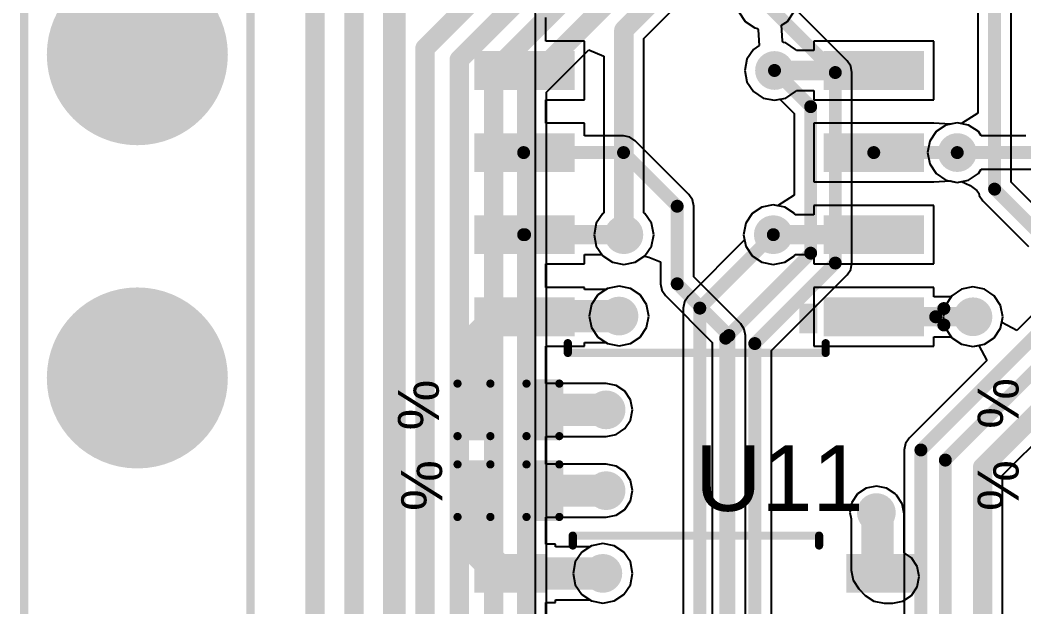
# Model space of a CAD drawing. Header units: millimetres. Extents: x -0.52 to 3.79, y -0.54 to 3.26.
# Drawn here: x 2.441 to 3.052, y 1.18 to 1.537 of the extents above; entities that cross this region are included whole.
import ezdxf

# ---------------------------------------------------------------- set-up
doc = ezdxf.new("R2010")
doc.units = ezdxf.units.MM
doc.header["$MEASUREMENT"] = 0
for name, color, linetype in [('BottomLayer', 5, 'Continuous'), ('BottomSolder', 6, 'Continuous'), ('MultiLayer', 9, 'Continuous'), ('PadHoleLayer', 156, 'Continuous'), ('TopLayer', 1, 'Continuous'), ('TopOverlay', 2, 'Continuous'), ('TopPaste', 8, 'Continuous'), ('TopSolder', 216, 'Continuous'), ('ViaHoleLayer', 16, 'Continuous')]:
    doc.layers.add(name, color=color, linetype=linetype)
doc.styles.add('Arial', font='', dxfattribs={"height": 0.2})
doc.styles.get('Arial').set_extended_font_data('Arial')

# ---------------------------------------------------------------- blocks, each defined once
blk = doc.blocks.new('C_____T________B__1')
at = {"layer": 'BottomLayer'}
h = blk.add_hatch(color=5, dxfattribs=at)
edge = h.paths.add_edge_path()
edge.add_arc((0, 0), 0.05512, 0, 360)
h = blk.add_hatch(color=5, dxfattribs=at)
edge = h.paths.add_edge_path()
edge.add_arc((0.19685, 0), 0.05512, 0, 360)
at = {"layer": 'BottomSolder'}
h = blk.add_hatch(color=6, dxfattribs=at)
edge = h.paths.add_edge_path()
edge.add_arc((0, 0), 0.0315, 0, 360)
h = blk.add_hatch(color=6, dxfattribs=at)
edge = h.paths.add_edge_path()
edge.add_arc((0.19685, 0), 0.0315, 0, 360)
at = {"layer": 'MultiLayer'}
h = blk.add_hatch(color=9, dxfattribs=at)
edge = h.paths.add_edge_path()
edge.add_arc((0, 0), 0.05512, 0, 360)
h = blk.add_hatch(color=9, dxfattribs=at)
edge = h.paths.add_edge_path()
edge.add_arc((0.19685, 0), 0.05512, 0, 360)
at = {"layer": 'PadHoleLayer'}
h = blk.add_hatch(color=156, dxfattribs=at)
edge = h.paths.add_edge_path()
edge.add_arc((0, 0), 0.0315, 0, 360)
h = blk.add_hatch(color=156, dxfattribs=at)
edge = h.paths.add_edge_path()
edge.add_arc((0.19685, 0), 0.0315, 0, 360)
at = {"layer": 'TopLayer'}
h = blk.add_hatch(color=1, dxfattribs=at)
edge = h.paths.add_edge_path()
edge.add_arc((0, 0), 0.05512, 0, 360)
h = blk.add_hatch(color=1, dxfattribs=at)
edge = h.paths.add_edge_path()
edge.add_arc((0.19685, 0), 0.05512, 0, 360)
at = {"layer": 'TopSolder'}
h = blk.add_hatch(color=216, dxfattribs=at)
edge = h.paths.add_edge_path()
edge.add_arc((0, 0), 0.0315, 0, 360)
h = blk.add_hatch(color=216, dxfattribs=at)
edge = h.paths.add_edge_path()
edge.add_arc((0.19685, 0), 0.0315, 0, 360)
at = {"layer": 'TopOverlay', "const_width": 0.005}
for points in [[(-0.50197, 0.0689), (0.50197, 0.0689)], [(-0.50197, -0.0689), (0.50197, -0.0689)]]:
    blk.add_lwpolyline(points, dxfattribs=at)
blk = doc.blocks.new('SOP_16_150____67')
at = {"layer": 'TopLayer'}
for points in [[(-0.13484, -0.16319), (-0.09154, -0.16319), (-0.09154, -0.18681), (-0.13484, -0.18681)], [(0.09154, -0.16319), (0.13484, -0.16319), (0.13484, -0.18681), (0.09154, -0.18681)]]:
    blk.add_hatch(color=1, dxfattribs=at).paths.add_polyline_path(points)
at = {"layer": 'TopPaste'}
for points in [[(-0.13484, -0.16319), (-0.09154, -0.16319), (-0.09154, -0.18681), (-0.13484, -0.18681)], [(0.09154, -0.16319), (0.13484, -0.16319), (0.13484, -0.18681), (0.09154, -0.18681)]]:
    blk.add_hatch(color=8, dxfattribs=at).paths.add_polyline_path(points)
at = {"layer": 'TopSolder'}
for points in [[(-0.13484, -0.16319), (-0.09154, -0.16319), (-0.09154, -0.18681), (-0.13484, -0.18681)], [(0.09154, -0.16319), (0.13484, -0.16319), (0.13484, -0.18681), (0.09154, -0.18681)]]:
    blk.add_hatch(color=216, dxfattribs=at).paths.add_polyline_path(points)
at = {"layer": 'TopOverlay', "const_width": 0.005}
for points in [[(-0.075, -0.192), (-0.075, -0.198)], [(0.075, -0.198), (-0.075, -0.198)], [(0.075, -0.192), (0.075, -0.198)]]:
    blk.add_lwpolyline(points, dxfattribs=at)
at = {"layer": 'TopOverlay', "const_width": 0.0025}
for points in [[(-0.07625, -0.192, 1), (-0.07375, -0.192, 1)], [(-0.07625, -0.198, 1), (-0.07375, -0.198, 1)], [(-0.07625, -0.198, 1), (-0.07375, -0.198, 1)], [(0.07375, -0.192, 1), (0.07625, -0.192, 1)], [(0.07375, -0.198, 1), (0.07625, -0.198, 1)], [(0.07375, -0.198, 1), (0.07625, -0.198, 1)]]:
    blk.add_lwpolyline(points, format="xyb", close=True, dxfattribs=at)
blk = doc.blocks.new('14_SOIC_70')
at = {"layer": 'TopLayer'}
for points in [[(-0.13681, 0.16181), (-0.07579, 0.16181), (-0.07579, 0.13819), (-0.13681, 0.13819)], [(0.07579, 0.16181), (0.13681, 0.16181), (0.13681, 0.13819), (0.07579, 0.13819)], [(-0.13681, 0.11181), (-0.07579, 0.11181), (-0.07579, 0.08819), (-0.13681, 0.08819)], [(0.07579, 0.11181), (0.13681, 0.11181), (0.13681, 0.08819), (0.07579, 0.08819)], [(-0.13681, 0.06181), (-0.07579, 0.06181), (-0.07579, 0.03819), (-0.13681, 0.03819)], [(0.07579, 0.06181), (0.13681, 0.06181), (0.13681, 0.03819), (0.07579, 0.03819)], [(-0.13681, 0.01181), (-0.07579, 0.01181), (-0.07579, -0.01181), (-0.13681, -0.01181)], [(0.07579, 0.01181), (0.13681, 0.01181), (0.13681, -0.01181), (0.07579, -0.01181)], [(-0.13681, -0.03819), (-0.07579, -0.03819), (-0.07579, -0.06181), (-0.13681, -0.06181)], [(0.07579, -0.03819), (0.13681, -0.03819), (0.13681, -0.06181), (0.07579, -0.06181)], [(-0.13681, -0.08819), (-0.07579, -0.08819), (-0.07579, -0.11181), (-0.13681, -0.11181)], [(0.07579, -0.08819), (0.13681, -0.08819), (0.13681, -0.11181), (0.07579, -0.11181)], [(-0.13681, -0.13819), (-0.07579, -0.13819), (-0.07579, -0.16181), (-0.13681, -0.16181)], [(0.07579, -0.13819), (0.13681, -0.13819), (0.13681, -0.16181), (0.07579, -0.16181)]]:
    blk.add_hatch(color=1, dxfattribs=at).paths.add_polyline_path(points)
at = {"layer": 'TopOverlay'}
blk.add_hatch(color=2, dxfattribs=at).paths.add_polyline_path([(-0.072, 0.142), (-0.061, 0.142), (-0.061, 0.16), (-0.072, 0.16)])
at = {"layer": 'TopPaste'}
for points in [[(-0.13681, 0.16181), (-0.07579, 0.16181), (-0.07579, 0.13819), (-0.13681, 0.13819)], [(0.07579, 0.16181), (0.13681, 0.16181), (0.13681, 0.13819), (0.07579, 0.13819)], [(-0.13681, 0.11181), (-0.07579, 0.11181), (-0.07579, 0.08819), (-0.13681, 0.08819)], [(0.07579, 0.11181), (0.13681, 0.11181), (0.13681, 0.08819), (0.07579, 0.08819)], [(-0.13681, 0.06181), (-0.07579, 0.06181), (-0.07579, 0.03819), (-0.13681, 0.03819)], [(0.07579, 0.06181), (0.13681, 0.06181), (0.13681, 0.03819), (0.07579, 0.03819)], [(-0.13681, 0.01181), (-0.07579, 0.01181), (-0.07579, -0.01181), (-0.13681, -0.01181)], [(0.07579, 0.01181), (0.13681, 0.01181), (0.13681, -0.01181), (0.07579, -0.01181)], [(-0.13681, -0.03819), (-0.07579, -0.03819), (-0.07579, -0.06181), (-0.13681, -0.06181)], [(0.07579, -0.03819), (0.13681, -0.03819), (0.13681, -0.06181), (0.07579, -0.06181)], [(-0.13681, -0.08819), (-0.07579, -0.08819), (-0.07579, -0.11181), (-0.13681, -0.11181)], [(0.07579, -0.08819), (0.13681, -0.08819), (0.13681, -0.11181), (0.07579, -0.11181)], [(-0.13681, -0.13819), (-0.07579, -0.13819), (-0.07579, -0.16181), (-0.13681, -0.16181)], [(0.07579, -0.13819), (0.13681, -0.13819), (0.13681, -0.16181), (0.07579, -0.16181)]]:
    blk.add_hatch(color=8, dxfattribs=at).paths.add_polyline_path(points)
at = {"layer": 'TopSolder'}
for points in [[(-0.13681, 0.16181), (-0.07579, 0.16181), (-0.07579, 0.13819), (-0.13681, 0.13819)], [(0.07579, 0.16181), (0.13681, 0.16181), (0.13681, 0.13819), (0.07579, 0.13819)], [(-0.13681, 0.11181), (-0.07579, 0.11181), (-0.07579, 0.08819), (-0.13681, 0.08819)], [(0.07579, 0.11181), (0.13681, 0.11181), (0.13681, 0.08819), (0.07579, 0.08819)], [(-0.13681, 0.06181), (-0.07579, 0.06181), (-0.07579, 0.03819), (-0.13681, 0.03819)], [(0.07579, 0.06181), (0.13681, 0.06181), (0.13681, 0.03819), (0.07579, 0.03819)], [(-0.13681, 0.01181), (-0.07579, 0.01181), (-0.07579, -0.01181), (-0.13681, -0.01181)], [(0.07579, 0.01181), (0.13681, 0.01181), (0.13681, -0.01181), (0.07579, -0.01181)], [(-0.13681, -0.03819), (-0.07579, -0.03819), (-0.07579, -0.06181), (-0.13681, -0.06181)], [(0.07579, -0.03819), (0.13681, -0.03819), (0.13681, -0.06181), (0.07579, -0.06181)], [(-0.13681, -0.08819), (-0.07579, -0.08819), (-0.07579, -0.11181), (-0.13681, -0.11181)], [(0.07579, -0.08819), (0.13681, -0.08819), (0.13681, -0.11181), (0.07579, -0.11181)], [(-0.13681, -0.13819), (-0.07579, -0.13819), (-0.07579, -0.16181), (-0.13681, -0.16181)], [(0.07579, -0.13819), (0.13681, -0.13819), (0.13681, -0.16181), (0.07579, -0.16181)]]:
    blk.add_hatch(color=216, dxfattribs=at).paths.add_polyline_path(points)
at = {"layer": 'TopOverlay'}
for points, const_width in [([(0.08, 0.172), (-0.077, 0.172)], 0.005), ([(-0.077, 0.172), (-0.077, 0.16609)], 0.005), ([(0.08, 0.172), (0.08, 0.16609)], 0.005), ([(-0.144, 0.15), (-0.149, 0.155)], 0.00787), ([(-0.149, 0.155), (-0.149, 0.145)], 0.00787), ([(-0.144, 0.15), (-0.149, 0.145)], 0.00787), ([(-0.077, -0.16609), (-0.077, -0.172)], 0.005), ([(0.08, -0.16609), (0.08, -0.172)], 0.005), ([(0.08, -0.172), (-0.077, -0.172)], 0.005)]:
    blk.add_lwpolyline(points, dxfattribs=dict(at, const_width=const_width))
for points, const_width in [([(-0.07825, 0.172, 1), (-0.07575, 0.172, 1)], 0.0025), ([(-0.07825, 0.172, 1), (-0.07575, 0.172, 1)], 0.0025), ([(0.07875, 0.172, 1), (0.08125, 0.172, 1)], 0.0025), ([(0.07875, 0.172, 1), (0.08125, 0.172, 1)], 0.0025), ([(-0.07825, 0.16609, 1), (-0.07575, 0.16609, 1)], 0.0025), ([(0.07875, 0.16609, 1), (0.08125, 0.16609, 1)], 0.0025), ([(-0.15097, 0.155, 1), (-0.14703, 0.155, 1)], 0.00394), ([(-0.15097, 0.155, 1), (-0.14703, 0.155, 1)], 0.00394), ([(-0.14597, 0.15, 1), (-0.14203, 0.15, 1)], 0.00394), ([(-0.14597, 0.15, 1), (-0.14203, 0.15, 1)], 0.00394), ([(-0.15097, 0.145, 1), (-0.14703, 0.145, 1)], 0.00394), ([(-0.15097, 0.145, 1), (-0.14703, 0.145, 1)], 0.00394), ([(-0.07825, -0.16609, 1), (-0.07575, -0.16609, 1)], 0.0025), ([(0.07875, -0.16609, 1), (0.08125, -0.16609, 1)], 0.0025), ([(-0.07825, -0.172, 1), (-0.07575, -0.172, 1)], 0.0025), ([(-0.07825, -0.172, 1), (-0.07575, -0.172, 1)], 0.0025), ([(0.07875, -0.172, 1), (0.08125, -0.172, 1)], 0.0025), ([(0.07875, -0.172, 1), (0.08125, -0.172, 1)], 0.0025)]:
    blk.add_lwpolyline(points, format="xyb", close=True, dxfattribs=dict(at, const_width=const_width))
blk = doc.blocks.new('C___0402_165')
at = {"layer": 'TopLayer'}
for points in [[(-0.0275, -0.0125), (-0.0275, 0.0125), (-0.0095, 0.0125), (-0.0095, -0.0125)], [(0.0095, -0.0125), (0.0095, 0.0125), (0.0275, 0.0125), (0.0275, -0.0125)]]:
    blk.add_hatch(color=1, dxfattribs=at).paths.add_polyline_path(points)
at = {"layer": 'TopPaste'}
for points in [[(-0.0275, -0.0125), (-0.0275, 0.0125), (-0.0095, 0.0125), (-0.0095, -0.0125)], [(0.0095, -0.0125), (0.0095, 0.0125), (0.0275, 0.0125), (0.0275, -0.0125)]]:
    blk.add_hatch(color=8, dxfattribs=at).paths.add_polyline_path(points)
at = {"layer": 'TopSolder'}
for points in [[(-0.02986, -0.01486), (-0.02986, 0.01486), (-0.00714, 0.01486), (-0.00714, -0.01486)], [(0.00714, -0.01486), (0.00714, 0.01486), (0.02986, 0.01486), (0.02986, -0.01486)]]:
    blk.add_hatch(color=216, dxfattribs=at).paths.add_polyline_path(points)
at = {"layer": 'TopOverlay', "const_width": 0.005}
for points in [[(-0.031, 0.016), (-0.011, 0.016)], [(-0.031, -0.016), (-0.031, 0.016)], [(0.011, 0.016), (0.031, 0.016)], [(0.031, -0.016), (0.031, 0.016)], [(-0.031, -0.016), (-0.011, -0.016)], [(0.011, -0.016), (0.031, -0.016)]]:
    blk.add_lwpolyline(points, dxfattribs=at)
at = {"layer": 'TopOverlay', "const_width": 0.0025}
for points in [[(-0.03225, 0.016, 1), (-0.02975, 0.016, 1)], [(-0.03225, 0.016, 1), (-0.02975, 0.016, 1)], [(-0.01225, 0.016, 1), (-0.00975, 0.016, 1)], [(0.00975, 0.016, 1), (0.01225, 0.016, 1)], [(0.02975, 0.016, 1), (0.03225, 0.016, 1)], [(0.02975, 0.016, 1), (0.03225, 0.016, 1)], [(-0.03225, -0.016, 1), (-0.02975, -0.016, 1)], [(-0.03225, -0.016, 1), (-0.02975, -0.016, 1)], [(-0.01225, -0.016, 1), (-0.00975, -0.016, 1)], [(0.00975, -0.016, 1), (0.01225, -0.016, 1)], [(0.02975, -0.016, 1), (0.03225, -0.016, 1)], [(0.02975, -0.016, 1), (0.03225, -0.016, 1)]]:
    blk.add_lwpolyline(points, format="xyb", close=True, dxfattribs=at)
blk = doc.blocks.new('C___0402_168')
at = {"layer": 'TopLayer'}
for points in [[(-0.0275, -0.0125), (-0.0275, 0.0125), (-0.0095, 0.0125), (-0.0095, -0.0125)], [(0.0095, -0.0125), (0.0095, 0.0125), (0.0275, 0.0125), (0.0275, -0.0125)]]:
    blk.add_hatch(color=1, dxfattribs=at).paths.add_polyline_path(points)
at = {"layer": 'TopPaste'}
for points in [[(-0.0275, -0.0125), (-0.0275, 0.0125), (-0.0095, 0.0125), (-0.0095, -0.0125)], [(0.0095, -0.0125), (0.0095, 0.0125), (0.0275, 0.0125), (0.0275, -0.0125)]]:
    blk.add_hatch(color=8, dxfattribs=at).paths.add_polyline_path(points)
at = {"layer": 'TopSolder'}
for points in [[(-0.02986, -0.01486), (-0.02986, 0.01486), (-0.00714, 0.01486), (-0.00714, -0.01486)], [(0.00714, -0.01486), (0.00714, 0.01486), (0.02986, 0.01486), (0.02986, -0.01486)]]:
    blk.add_hatch(color=216, dxfattribs=at).paths.add_polyline_path(points)
at = {"layer": 'TopOverlay', "const_width": 0.005}
for points in [[(-0.031, 0.016), (-0.011, 0.016)], [(-0.031, -0.016), (-0.031, 0.016)], [(0.011, 0.016), (0.031, 0.016)], [(0.031, -0.016), (0.031, 0.016)], [(-0.031, -0.016), (-0.011, -0.016)], [(0.011, -0.016), (0.031, -0.016)]]:
    blk.add_lwpolyline(points, dxfattribs=at)
at = {"layer": 'TopOverlay', "const_width": 0.0025}
for points in [[(-0.03225, 0.016, 1), (-0.02975, 0.016, 1)], [(-0.03225, 0.016, 1), (-0.02975, 0.016, 1)], [(-0.01225, 0.016, 1), (-0.00975, 0.016, 1)], [(0.00975, 0.016, 1), (0.01225, 0.016, 1)], [(0.02975, 0.016, 1), (0.03225, 0.016, 1)], [(0.02975, 0.016, 1), (0.03225, 0.016, 1)], [(-0.03225, -0.016, 1), (-0.02975, -0.016, 1)], [(-0.03225, -0.016, 1), (-0.02975, -0.016, 1)], [(-0.01225, -0.016, 1), (-0.00975, -0.016, 1)], [(0.00975, -0.016, 1), (0.01225, -0.016, 1)], [(0.02975, -0.016, 1), (0.03225, -0.016, 1)], [(0.02975, -0.016, 1), (0.03225, -0.016, 1)]]:
    blk.add_lwpolyline(points, format="xyb", close=True, dxfattribs=at)

msp = doc.modelspace()

# ---------------------------------------------------------------- hatches: boundary and pattern name
at = {"layer": 'BottomLayer'}
h = msp.add_hatch(color=5, dxfattribs=at)
edge = h.paths.add_edge_path()
edge.add_arc((2.89998, 1.50625), 0.01181, 0, 360)
h = msp.add_hatch(color=5, dxfattribs=at)
edge = h.paths.add_edge_path()
edge.add_arc((3.01125, 1.45625), 0.01181, 0, 360)
h = msp.add_hatch(color=5, dxfattribs=at)
edge = h.paths.add_edge_path()
edge.add_arc((2.80825, 1.40625), 0.01181, 0, 360)
h = msp.add_hatch(color=5, dxfattribs=at)
edge = h.paths.add_edge_path()
edge.add_arc((2.89925, 1.40625), 0.01181, 0, 360)
h = msp.add_hatch(color=5, dxfattribs=at)
edge = h.paths.add_edge_path()
edge.add_arc((2.80529, 1.35668), 0.01181, 0, 360)
h = msp.add_hatch(color=5, dxfattribs=at)
edge = h.paths.add_edge_path()
edge.add_arc((3.02084, 1.35625), 0.01181, 0, 360)
h = msp.add_hatch(color=5, dxfattribs=at)
edge = h.paths.add_edge_path()
edge.add_arc((2.79742, 1.29956), 0.01181, 0, 360)
h = msp.add_hatch(color=5, dxfattribs=at)
edge = h.paths.add_edge_path()
edge.add_arc((2.79742, 1.25035), 0.01181, 0, 360)
h = msp.add_hatch(color=5, dxfattribs=at)
edge = h.paths.add_edge_path()
edge.add_arc((2.962, 1.237), 0.01181, 0, 360)
h = msp.add_hatch(color=5, dxfattribs=at)
edge = h.paths.add_edge_path()
edge.add_arc((2.79545, 1.19997), 0.01181, 0, 360)
at = {"layer": 'BottomSolder'}
h = msp.add_hatch(color=6, dxfattribs=at)
edge = h.paths.add_edge_path()
edge.add_arc((2.89998, 1.50625), 0.00591, 0, 360)
h = msp.add_hatch(color=6, dxfattribs=at)
edge = h.paths.add_edge_path()
edge.add_arc((3.01125, 1.45625), 0.00591, 0, 360)
h = msp.add_hatch(color=6, dxfattribs=at)
edge = h.paths.add_edge_path()
edge.add_arc((2.80825, 1.40625), 0.00591, 0, 360)
h = msp.add_hatch(color=6, dxfattribs=at)
edge = h.paths.add_edge_path()
edge.add_arc((2.89925, 1.40625), 0.00591, 0, 360)
h = msp.add_hatch(color=6, dxfattribs=at)
edge = h.paths.add_edge_path()
edge.add_arc((2.80529, 1.35668), 0.00591, 0, 360)
h = msp.add_hatch(color=6, dxfattribs=at)
edge = h.paths.add_edge_path()
edge.add_arc((3.02084, 1.35625), 0.00591, 0, 360)
h = msp.add_hatch(color=6, dxfattribs=at)
edge = h.paths.add_edge_path()
edge.add_arc((2.79742, 1.29956), 0.00591, 0, 360)
h = msp.add_hatch(color=6, dxfattribs=at)
edge = h.paths.add_edge_path()
edge.add_arc((2.79742, 1.25035), 0.00591, 0, 360)
h = msp.add_hatch(color=6, dxfattribs=at)
edge = h.paths.add_edge_path()
edge.add_arc((2.962, 1.237), 0.00591, 0, 360)
h = msp.add_hatch(color=6, dxfattribs=at)
edge = h.paths.add_edge_path()
edge.add_arc((2.79545, 1.19997), 0.00591, 0, 360)
at = {"layer": 'TopLayer'}
h = msp.add_hatch(color=1, dxfattribs=at)
edge = h.paths.add_edge_path()
edge.add_arc((2.89998, 1.50625), 0.01181, 0, 360)
h = msp.add_hatch(color=1, dxfattribs=at)
edge = h.paths.add_edge_path()
edge.add_arc((3.01125, 1.45625), 0.01181, 0, 360)
h = msp.add_hatch(color=1, dxfattribs=at)
edge = h.paths.add_edge_path()
edge.add_arc((2.80825, 1.40625), 0.01181, 0, 360)
h = msp.add_hatch(color=1, dxfattribs=at)
edge = h.paths.add_edge_path()
edge.add_arc((2.89925, 1.40625), 0.01181, 0, 360)
h = msp.add_hatch(color=1, dxfattribs=at)
edge = h.paths.add_edge_path()
edge.add_arc((2.80529, 1.35668), 0.01181, 0, 360)
h = msp.add_hatch(color=1, dxfattribs=at)
edge = h.paths.add_edge_path()
edge.add_arc((3.02084, 1.35625), 0.01181, 0, 360)
h = msp.add_hatch(color=1, dxfattribs=at)
edge = h.paths.add_edge_path()
edge.add_arc((2.79742, 1.29956), 0.01181, 0, 360)
h = msp.add_hatch(color=1, dxfattribs=at)
edge = h.paths.add_edge_path()
edge.add_arc((2.79742, 1.25035), 0.01181, 0, 360)
h = msp.add_hatch(color=1, dxfattribs=at)
edge = h.paths.add_edge_path()
edge.add_arc((2.962, 1.237), 0.01181, 0, 360)
h = msp.add_hatch(color=1, dxfattribs=at)
edge = h.paths.add_edge_path()
edge.add_arc((2.79545, 1.19997), 0.01181, 0, 360)
at = {"layer": 'TopSolder'}
h = msp.add_hatch(color=216, dxfattribs=at)
edge = h.paths.add_edge_path()
edge.add_arc((2.89998, 1.50625), 0.00591, 0, 360)
h = msp.add_hatch(color=216, dxfattribs=at)
edge = h.paths.add_edge_path()
edge.add_arc((3.01125, 1.45625), 0.00591, 0, 360)
h = msp.add_hatch(color=216, dxfattribs=at)
edge = h.paths.add_edge_path()
edge.add_arc((2.80825, 1.40625), 0.00591, 0, 360)
h = msp.add_hatch(color=216, dxfattribs=at)
edge = h.paths.add_edge_path()
edge.add_arc((2.89925, 1.40625), 0.00591, 0, 360)
h = msp.add_hatch(color=216, dxfattribs=at)
edge = h.paths.add_edge_path()
edge.add_arc((2.80529, 1.35668), 0.00591, 0, 360)
h = msp.add_hatch(color=216, dxfattribs=at)
edge = h.paths.add_edge_path()
edge.add_arc((3.02084, 1.35625), 0.00591, 0, 360)
h = msp.add_hatch(color=216, dxfattribs=at)
edge = h.paths.add_edge_path()
edge.add_arc((2.79742, 1.29956), 0.00591, 0, 360)
h = msp.add_hatch(color=216, dxfattribs=at)
edge = h.paths.add_edge_path()
edge.add_arc((2.79742, 1.25035), 0.00591, 0, 360)
h = msp.add_hatch(color=216, dxfattribs=at)
edge = h.paths.add_edge_path()
edge.add_arc((2.962, 1.237), 0.00591, 0, 360)
h = msp.add_hatch(color=216, dxfattribs=at)
edge = h.paths.add_edge_path()
edge.add_arc((2.79545, 1.19997), 0.00591, 0, 360)
at = {"layer": 'ViaHoleLayer'}
h = msp.add_hatch(color=16, dxfattribs=at)
edge = h.paths.add_edge_path()
edge.add_arc((2.89998, 1.50625), 0.00591, 0, 360)
h = msp.add_hatch(color=16, dxfattribs=at)
edge = h.paths.add_edge_path()
edge.add_arc((3.01125, 1.45625), 0.00591, 0, 360)
h = msp.add_hatch(color=16, dxfattribs=at)
edge = h.paths.add_edge_path()
edge.add_arc((2.80825, 1.40625), 0.00591, 0, 360)
h = msp.add_hatch(color=16, dxfattribs=at)
edge = h.paths.add_edge_path()
edge.add_arc((2.89925, 1.40625), 0.00591, 0, 360)
h = msp.add_hatch(color=16, dxfattribs=at)
edge = h.paths.add_edge_path()
edge.add_arc((2.80529, 1.35668), 0.00591, 0, 360)
h = msp.add_hatch(color=16, dxfattribs=at)
edge = h.paths.add_edge_path()
edge.add_arc((3.02084, 1.35625), 0.00591, 0, 360)
h = msp.add_hatch(color=16, dxfattribs=at)
edge = h.paths.add_edge_path()
edge.add_arc((2.79742, 1.29956), 0.00591, 0, 360)
h = msp.add_hatch(color=16, dxfattribs=at)
edge = h.paths.add_edge_path()
edge.add_arc((2.79742, 1.25035), 0.00591, 0, 360)
h = msp.add_hatch(color=16, dxfattribs=at)
edge = h.paths.add_edge_path()
edge.add_arc((2.962, 1.237), 0.00591, 0, 360)
h = msp.add_hatch(color=16, dxfattribs=at)
edge = h.paths.add_edge_path()
edge.add_arc((2.79545, 1.19997), 0.00591, 0, 360)

# ---------------------------------------------------------------- linework, layer by layer
at = {"layer": 'BottomLayer'}
for p, q in [((2.75415, 1.836), (2.75415, 0.809)), ((2.82038, 1.52577), (2.93158, 1.63697)), ((2.87822, 1.54205), (2.88216, 1.53616)), ((2.94416, 1.51216), (2.91219, 1.54414)), ((2.88216, 1.53616), (2.88805, 1.53222)), ((2.88805, 1.53222), (2.88967, 1.5319)), ((2.88967, 1.5319), (2.89004, 1.53095)), ((2.89004, 1.53095), (2.89073, 1.52149)), ((2.82038, 1.41956), (2.82038, 1.52577)), ((2.76114, 1.49313), (2.78687, 1.51886)), ((2.78687, 1.51886), (2.79611, 1.51503)), ((2.88714, 1.51909), (2.8832, 1.5132)), ((2.89073, 1.52149), (2.88714, 1.51909)), ((2.79611, 1.51503), (2.79611, 1.41956)), ((2.8832, 1.5132), (2.88182, 1.50625)), ((2.94636, 1.50888), (2.94416, 1.51216)), ((2.88182, 1.50625), (2.8832, 1.4993)), ((2.94713, 1.505), (2.94636, 1.50888)), ((2.94713, 1.38897), (2.94713, 1.505)), ((2.8832, 1.4993), (2.88714, 1.49341)), ((2.76114, 0.92318), (2.76114, 1.49313)), ((2.88714, 1.49341), (2.89303, 1.48947)), ((2.89303, 1.48947), (2.89998, 1.48809)), ((2.89998, 1.48809), (2.90318, 1.48873)), ((2.90318, 1.48873), (2.91187, 1.48003)), ((2.91187, 1.48003), (2.91187, 1.43035)), ((3.01125, 1.47441), (3.0043, 1.47303)), ((3.0182, 1.47303), (3.01125, 1.47441)), ((2.99841, 1.46909), (2.99447, 1.4632)), ((3.0043, 1.47303), (2.99841, 1.46909)), ((3.02409, 1.46909), (3.0182, 1.47303)), ((3.0259, 1.46638), (3.02409, 1.46909)), ((2.99447, 1.4632), (2.99309, 1.45625)), ((3.05306, 1.46638), (3.0259, 1.46638)), ((2.99309, 1.45625), (2.99447, 1.4493)), ((3.15547, 1.4558), (3.04753, 1.34786)), ((2.99447, 1.4493), (2.99841, 1.44341)), ((2.99841, 1.44341), (3.0043, 1.43947)), ((3.0182, 1.43947), (3.02409, 1.44341)), ((3.02409, 1.44341), (3.0259, 1.44612)), ((3.0259, 1.44612), (3.05725, 1.44612)), ((3.0043, 1.43947), (3.01125, 1.43809)), ((3.01125, 1.43809), (3.0182, 1.43947)), ((2.91187, 1.43035), (2.90187, 1.42389)), ((2.89925, 1.42441), (2.8923, 1.42303)), ((2.90187, 1.42389), (2.89925, 1.42441)), ((2.7954, 1.41909), (2.79147, 1.4132)), ((2.79611, 1.41956), (2.7954, 1.41909)), ((2.82109, 1.41909), (2.82038, 1.41956)), ((2.82502, 1.4132), (2.82109, 1.41909)), ((2.88641, 1.41909), (2.88247, 1.4132)), ((2.8923, 1.42303), (2.88641, 1.41909)), ((2.79147, 1.4132), (2.79009, 1.40625)), ((2.82641, 1.40625), (2.82502, 1.4132)), ((2.88247, 1.4132), (2.88109, 1.40625)), ((2.79009, 1.40625), (2.79147, 1.3993)), ((2.82502, 1.3993), (2.82641, 1.40625)), ((2.88109, 1.40625), (2.88173, 1.40306)), ((2.88173, 1.40306), (2.84734, 1.36867)), ((2.79147, 1.3993), (2.7954, 1.39341)), ((2.82109, 1.39341), (2.82502, 1.3993)), ((2.7954, 1.39341), (2.8013, 1.38947)), ((2.8013, 1.38947), (2.80825, 1.38809)), ((2.80825, 1.38809), (2.81519, 1.38947)), ((2.81519, 1.38947), (2.82109, 1.39341)), ((2.94636, 1.38509), (2.94713, 1.38897)), ((2.8981, 1.33574), (2.94416, 1.3818)), ((2.94416, 1.3818), (2.94636, 1.38509)), ((2.79245, 1.36952), (2.78852, 1.36363)), ((2.79834, 1.37345), (2.79245, 1.36952)), ((2.80529, 1.37484), (2.79834, 1.37345)), ((2.81224, 1.37345), (2.80529, 1.37484)), ((2.81813, 1.36952), (2.81224, 1.37345)), ((2.82207, 1.36363), (2.81813, 1.36952)), ((3.01389, 1.37303), (3.008, 1.36909)), ((3.02084, 1.37441), (3.01389, 1.37303)), ((3.02779, 1.37303), (3.02084, 1.37441)), ((3.03368, 1.36909), (3.02779, 1.37303)), ((2.78852, 1.36363), (2.78713, 1.35668)), ((2.82345, 1.35668), (2.82207, 1.36363)), ((2.84515, 1.36538), (2.84437, 1.36151)), ((2.84734, 1.36867), (2.84515, 1.36538)), ((3.00407, 1.3632), (3.00268, 1.35625)), ((3.008, 1.36909), (3.00407, 1.3632)), ((3.03762, 1.3632), (3.03368, 1.36909)), ((3.039, 1.35625), (3.03762, 1.3632)), ((2.84437, 1.36151), (2.84437, 1.13629)), ((3.03889, 1.25972), (3.1381, 1.35893)), ((2.78713, 1.35668), (2.78852, 1.34973)), ((2.82207, 1.34973), (2.82345, 1.35668)), ((3.00268, 1.35625), (3.00407, 1.3493)), ((3.03831, 1.35278), (3.039, 1.35625)), ((3.04753, 1.34786), (3.03831, 1.35278)), ((2.78852, 1.34973), (2.79245, 1.34384)), ((2.81813, 1.34384), (2.82207, 1.34973)), ((3.00407, 1.3493), (3.008, 1.34341)), ((2.79245, 1.34384), (2.79834, 1.3399)), ((2.79834, 1.3399), (2.80529, 1.33852)), ((2.80529, 1.33852), (2.81224, 1.3399)), ((2.81224, 1.3399), (2.81813, 1.34384)), ((3.008, 1.34341), (3.01389, 1.33947)), ((3.01389, 1.33947), (3.02084, 1.33809)), ((3.02084, 1.33809), (3.02431, 1.33878)), ((3.02431, 1.33878), (3.02924, 1.32957)), ((2.8981, 1.14423), (2.8981, 1.33574)), ((3.02924, 1.32957), (2.98196, 1.28229)), ((2.97977, 1.279), (2.97899, 1.27513)), ((2.98196, 1.28229), (2.97977, 1.279)), ((2.97899, 1.27513), (2.97899, 1.07748)), ((3.03889, 1.16228), (3.03889, 1.25972)), ((2.7885, 1.21675), (2.78261, 1.21281)), ((2.79545, 1.21813), (2.7885, 1.21675)), ((2.8024, 1.21675), (2.79545, 1.21813)), ((2.80829, 1.21281), (2.8024, 1.21675)), ((2.78261, 1.21281), (2.77867, 1.20692)), ((2.81223, 1.20692), (2.80829, 1.21281)), ((2.77867, 1.20692), (2.77729, 1.19997)), ((2.81361, 1.19997), (2.81223, 1.20692)), ((2.77729, 1.19997), (2.77867, 1.19302)), ((2.81223, 1.19302), (2.81361, 1.19997)), ((2.77867, 1.19302), (2.78261, 1.18713)), ((2.80829, 1.18713), (2.81223, 1.19302)), ((2.78261, 1.18713), (2.7885, 1.18319)), ((2.8024, 1.18319), (2.80829, 1.18713)), ((2.7885, 1.18319), (2.79545, 1.18181)), ((2.79545, 1.18181), (2.8024, 1.18319))]:
    msp.add_line(p, q, dxfattribs=at)
for points, const_width in [([(2.66752, 0.91652), (2.66752, 1.73462)], 0.01181), ([(2.68718, 1.51978), (2.84466, 1.67726)], 0.01181), ([(2.708, 1.51278), (2.86433, 1.66911)], 0.01181), ([(2.729, 1.50597), (2.884, 1.66097)], 0.01181), ([(2.749, 1.49816), (2.90419, 1.65335)], 0.01181), ([(2.80825, 1.5308), (2.923, 1.64556)], 0.01181), ([(2.895, 1.547), (2.937, 1.505)], 0.00787), ([(2.80825, 1.40625), (2.80825, 1.5308)], 0.01181), ([(2.68718, 0.91099), (2.68718, 1.51978)], 0.01181), ([(2.708, 0.90662), (2.708, 1.51278)], 0.01181), ([(2.729, 0.90243), (2.729, 1.50597)], 0.01181), ([(2.89998, 1.50625), (2.922, 1.48423)], 0.00787), ([(2.749, 0.896), (2.749, 1.49816)], 0.01181), ([(2.937, 1.38897), (2.937, 1.505)], 0.00787), ([(2.922, 1.395), (2.922, 1.48423)], 0.00787), ([(3.004, 1.26896), (3.19508, 1.46004)], 0.00787), ([(2.98913, 1.27513), (3.1656, 1.4516)], 0.00787), ([(3.01125, 1.45625), (3.05725, 1.45625)], 0.00787), ([(3.02675, 1.26475), (3.16825, 1.40625)], 0.01181), ([(2.85451, 1.36151), (2.89925, 1.40625)], 0.00787), ([(2.87024, 1.34323), (2.922, 1.395)], 0.00787), ([(2.88797, 1.33994), (2.937, 1.38897)], 0.00787), ([(2.85451, 1.12249), (2.85451, 1.36151)], 0.00787), ([(2.87024, 1.13177), (2.87024, 1.34323)], 0.00787), ([(2.88797, 1.14003), (2.88797, 1.33994)], 0.00787), ([(2.98913, 1.06987), (2.98913, 1.27513)], 0.00787), ([(3.004, 1.117), (3.004, 1.26896)], 0.00787), ([(3.02675, 1.14897), (3.02675, 1.26475)], 0.01181)]:
    msp.add_lwpolyline(points, dxfattribs=dict(at, const_width=const_width))
for points, const_width in [([(2.80529, 1.5308, 1), (2.8112, 1.5308, 1)], 0.00591), ([(2.80529, 1.5308, 1), (2.8112, 1.5308, 1)], 0.00591), ([(2.68423, 1.51978, 1), (2.69014, 1.51978, 1)], 0.00591), ([(2.68423, 1.51978, 1), (2.69014, 1.51978, 1)], 0.00591), ([(2.70505, 1.51278, 1), (2.71095, 1.51278, 1)], 0.00591), ([(2.70505, 1.51278, 1), (2.71095, 1.51278, 1)], 0.00591), ([(2.72605, 1.50597, 1), (2.73195, 1.50597, 1)], 0.00591), ([(2.72605, 1.50597, 1), (2.73195, 1.50597, 1)], 0.00591), ([(2.89801, 1.50625, 1), (2.90195, 1.50625, 1)], 0.00394), ([(2.74605, 1.49816, 1), (2.75195, 1.49816, 1)], 0.00591), ([(2.74605, 1.49816, 1), (2.75195, 1.49816, 1)], 0.00591), ([(2.93503, 1.505, 1), (2.93897, 1.505, 1)], 0.00394), ([(2.93503, 1.505, 1), (2.93897, 1.505, 1)], 0.00394), ([(2.92003, 1.48423, 1), (2.92397, 1.48423, 1)], 0.00394), ([(2.92003, 1.48423, 1), (2.92397, 1.48423, 1)], 0.00394), ([(3.00928, 1.45625, 1), (3.01322, 1.45625, 1)], 0.00394), ([(2.80529, 1.40625, 1), (2.8112, 1.40625, 1)], 0.00591), ([(2.89728, 1.40625, 1), (2.90122, 1.40625, 1)], 0.00394), ([(2.92003, 1.395, 1), (2.92397, 1.395, 1)], 0.00394), ([(2.92003, 1.395, 1), (2.92397, 1.395, 1)], 0.00394), ([(2.93503, 1.38897, 1), (2.93897, 1.38897, 1)], 0.00394), ([(2.93503, 1.38897, 1), (2.93897, 1.38897, 1)], 0.00394), ([(2.85254, 1.36151, 1), (2.85647, 1.36151, 1)], 0.00394), ([(2.85254, 1.36151, 1), (2.85647, 1.36151, 1)], 0.00394), ([(2.86827, 1.34323, 1), (2.8722, 1.34323, 1)], 0.00394), ([(2.86827, 1.34323, 1), (2.8722, 1.34323, 1)], 0.00394), ([(2.886, 1.33994, 1), (2.88994, 1.33994, 1)], 0.00394), ([(2.886, 1.33994, 1), (2.88994, 1.33994, 1)], 0.00394), ([(2.98716, 1.27513, 1), (2.99109, 1.27513, 1)], 0.00394), ([(2.98716, 1.27513, 1), (2.99109, 1.27513, 1)], 0.00394), ([(3.00203, 1.26896, 1), (3.00597, 1.26896, 1)], 0.00394), ([(3.00203, 1.26896, 1), (3.00597, 1.26896, 1)], 0.00394), ([(3.0238, 1.26475, 1), (3.0297, 1.26475, 1)], 0.00591), ([(3.0238, 1.26475, 1), (3.0297, 1.26475, 1)], 0.00591)]:
    msp.add_lwpolyline(points, format="xyb", close=True, dxfattribs=dict(at, const_width=const_width))
at = {"layer": 'TopLayer'}
for p, q in [((2.75415, 1.836), (2.75415, 0.809)), ((3.02387, 1.63803), (3.02387, 1.48035)), ((3.04413, 1.4382), (3.04413, 1.59847)), ((2.87822, 1.54205), (2.88216, 1.53616)), ((2.90784, 1.53616), (2.91178, 1.54205)), ((2.76065, 1.52406), (2.76065, 1.53844)), ((2.88216, 1.53616), (2.88805, 1.53222)), ((2.90425, 1.53376), (2.90784, 1.53616)), ((2.88805, 1.53222), (2.88967, 1.5319)), ((2.88967, 1.5319), (2.89004, 1.53095)), ((2.89004, 1.53095), (2.89073, 1.52149)), ((2.90494, 1.52431), (2.90425, 1.53376)), ((2.78432, 1.52406), (2.76065, 1.52406)), ((2.78432, 1.48844), (2.78432, 1.52406)), ((2.9053, 1.52335), (2.90494, 1.52431)), ((2.90693, 1.52303), (2.9053, 1.52335)), ((2.91282, 1.51909), (2.90693, 1.52303)), ((2.99692, 1.52406), (2.9239, 1.52406)), ((2.9239, 1.52406), (2.9239, 1.51839)), ((2.99692, 1.48844), (2.99692, 1.52406)), ((2.88714, 1.51909), (2.8832, 1.5132)), ((2.89073, 1.52149), (2.88714, 1.51909)), ((2.91329, 1.51839), (2.91282, 1.51909)), ((2.9239, 1.51839), (2.91329, 1.51839)), ((2.8832, 1.5132), (2.88182, 1.50625)), ((2.88182, 1.50625), (2.8832, 1.4993)), ((2.8832, 1.4993), (2.88714, 1.49341)), ((2.88714, 1.49341), (2.89303, 1.48947)), ((2.90693, 1.48947), (2.91282, 1.49341)), ((2.91282, 1.49341), (2.91329, 1.49411)), ((2.91329, 1.49411), (2.9239, 1.49411)), ((2.9239, 1.49411), (2.9239, 1.48844)), ((2.76065, 1.47406), (2.76065, 1.48844)), ((2.76065, 1.48844), (2.78432, 1.48844)), ((2.89303, 1.48947), (2.89998, 1.48809)), ((2.89998, 1.48809), (2.90693, 1.48947)), ((2.9239, 1.48844), (2.99692, 1.48844)), ((3.02387, 1.48035), (3.01387, 1.47389)), ((2.78432, 1.47406), (2.76065, 1.47406)), ((2.78432, 1.46638), (2.78432, 1.47406)), ((2.99692, 1.47406), (2.9239, 1.47406)), ((2.9239, 1.47406), (2.9239, 1.43844)), ((3.00692, 1.47355), (2.99692, 1.47406)), ((2.99692, 1.47406), (2.99692, 1.47406)), ((3.01125, 1.47441), (3.00692, 1.47355)), ((3.01387, 1.47389), (3.01125, 1.47441)), ((2.80805, 1.46638), (2.78432, 1.46638)), ((2.81193, 1.46561), (2.80805, 1.46638)), ((2.81521, 1.46342), (2.81193, 1.46561)), ((2.84789, 1.43074), (2.81521, 1.46342)), ((2.9239, 1.43844), (2.99692, 1.43844)), ((2.99692, 1.43844), (3.00692, 1.43895)), ((2.99692, 1.43844), (2.99692, 1.43844)), ((3.00692, 1.43895), (3.01125, 1.43809)), ((3.01125, 1.43809), (3.01387, 1.43861)), ((3.01387, 1.43861), (3.01902, 1.43624)), ((3.05866, 1.42367), (3.04413, 1.4382)), ((2.85009, 1.42745), (2.84789, 1.43074)), ((3.01902, 1.43624), (3.02308, 1.4332)), ((3.02308, 1.4332), (3.02435, 1.43156)), ((3.02435, 1.43156), (3.02464, 1.43012)), ((2.85086, 1.42357), (2.85009, 1.42745)), ((2.89925, 1.42441), (2.8923, 1.42303)), ((2.9062, 1.42303), (2.89925, 1.42441)), ((3.02464, 1.43012), (3.02684, 1.42684)), ((3.02684, 1.42684), (3.05458, 1.39909)), ((2.85086, 1.38053), (2.85086, 1.42357)), ((2.88641, 1.41909), (2.88247, 1.4132)), ((2.8923, 1.42303), (2.88641, 1.41909)), ((2.91209, 1.41909), (2.9062, 1.42303)), ((2.91256, 1.41839), (2.91209, 1.41909)), ((2.9239, 1.41839), (2.91256, 1.41839)), ((2.99692, 1.42406), (2.9239, 1.42406)), ((2.9239, 1.42406), (2.9239, 1.41839)), ((2.99692, 1.38844), (2.99692, 1.42406)), ((2.88247, 1.4132), (2.88109, 1.40625)), ((2.88109, 1.40625), (2.88247, 1.3993)), ((2.78432, 1.38844), (2.78432, 1.39411)), ((2.78432, 1.39411), (2.79493, 1.39411)), ((2.79493, 1.39411), (2.7954, 1.39341)), ((2.88247, 1.3993), (2.88641, 1.39341)), ((2.91209, 1.39341), (2.91256, 1.39411)), ((2.91256, 1.39411), (2.9239, 1.39411)), ((2.9239, 1.39411), (2.9239, 1.38844)), ((2.76065, 1.37406), (2.76065, 1.38844)), ((2.76065, 1.38844), (2.78432, 1.38844)), ((2.7954, 1.39341), (2.8013, 1.38947)), ((2.8013, 1.38947), (2.80825, 1.38809)), ((2.80825, 1.38809), (2.81519, 1.38947)), ((2.81519, 1.38947), (2.82059, 1.39308)), ((2.82059, 1.39308), (2.82336, 1.39251)), ((2.82336, 1.39251), (2.83059, 1.38964)), ((2.83059, 1.38964), (2.83059, 1.37633)), ((2.88641, 1.39341), (2.8923, 1.38947)), ((2.8923, 1.38947), (2.89925, 1.38809)), ((2.89925, 1.38809), (2.9062, 1.38947)), ((2.9062, 1.38947), (2.91209, 1.39341)), ((2.9239, 1.38844), (2.99692, 1.38844)), ((2.83059, 1.37633), (2.83137, 1.37245)), ((2.87939, 1.352), (2.85086, 1.38053)), ((2.78432, 1.37406), (2.76065, 1.37406)), ((2.78432, 1.37283), (2.78432, 1.37406)), ((2.79741, 1.37283), (2.78432, 1.37283)), ((2.79834, 1.37345), (2.79741, 1.37283)), ((2.80529, 1.37484), (2.79834, 1.37345)), ((2.81224, 1.37345), (2.80529, 1.37484)), ((2.81813, 1.36952), (2.81224, 1.37345)), ((2.82207, 1.36363), (2.81813, 1.36952)), ((2.83137, 1.37245), (2.83356, 1.36917)), ((2.99692, 1.37406), (2.9239, 1.37406)), ((2.9239, 1.37406), (2.9239, 1.33844)), ((2.99692, 1.36839), (2.99692, 1.37406)), ((3.01389, 1.37303), (3.008, 1.36909)), ((3.02084, 1.37441), (3.01389, 1.37303)), ((3.02779, 1.37303), (3.02084, 1.37441)), ((3.03368, 1.36909), (3.02779, 1.37303)), ((2.82345, 1.35668), (2.82207, 1.36363)), ((2.83356, 1.36917), (2.86209, 1.34064)), ((3.00753, 1.36839), (2.99692, 1.36839)), ((3.008, 1.36909), (3.00753, 1.36839)), ((3.03762, 1.3632), (3.03368, 1.36909)), ((3.039, 1.35625), (3.03762, 1.3632)), ((2.82207, 1.34973), (2.82345, 1.35668)), ((2.88158, 1.34871), (2.87939, 1.352)), ((3.03762, 1.3493), (3.039, 1.35625)), ((2.81813, 1.34384), (2.82207, 1.34973)), ((2.88235, 1.34483), (2.88158, 1.34871)), ((2.88235, 1.12856), (2.88235, 1.34483)), ((3.03368, 1.34341), (3.03762, 1.3493)), ((2.78432, 1.33844), (2.78432, 1.34052)), ((2.78432, 1.34052), (2.79741, 1.34052)), ((2.79741, 1.34052), (2.79834, 1.3399)), ((2.79834, 1.3399), (2.80529, 1.33852)), ((2.80529, 1.33852), (2.81224, 1.3399)), ((2.81224, 1.3399), (2.81813, 1.34384)), ((2.86209, 1.34064), (2.86209, 1.12436)), ((2.99692, 1.33844), (2.99692, 1.34411)), ((2.99692, 1.34411), (3.00753, 1.34411)), ((3.00753, 1.34411), (3.008, 1.34341)), ((3.008, 1.34341), (3.01389, 1.33947)), ((3.01389, 1.33947), (3.02084, 1.33809)), ((3.02084, 1.33809), (3.02779, 1.33947)), ((3.02779, 1.33947), (3.03368, 1.34341)), ((2.76065, 1.31571), (2.76065, 1.33844)), ((2.76065, 1.33844), (2.78432, 1.33844)), ((2.9239, 1.33844), (2.99692, 1.33844)), ((2.79742, 1.31571), (2.76065, 1.31571)), ((2.8036, 1.31448), (2.79742, 1.31571)), ((2.80884, 1.31098), (2.8036, 1.31448)), ((2.81234, 1.30574), (2.80884, 1.31098)), ((2.81357, 1.29956), (2.81234, 1.30574)), ((2.81234, 1.29338), (2.81357, 1.29956)), ((2.80884, 1.28814), (2.81234, 1.29338)), ((2.79742, 1.28341), (2.8036, 1.28464)), ((2.8036, 1.28464), (2.80884, 1.28814)), ((2.76065, 1.2665), (2.76065, 1.28341)), ((2.76065, 1.28341), (2.79742, 1.28341)), ((2.79742, 1.2665), (2.76065, 1.2665)), ((2.8036, 1.26527), (2.79742, 1.2665)), ((2.80884, 1.26177), (2.8036, 1.26527)), ((2.81234, 1.25653), (2.80884, 1.26177)), ((2.81357, 1.25035), (2.81234, 1.25653)), ((2.962, 1.25315), (2.95582, 1.25192)), ((2.96818, 1.25192), (2.962, 1.25315)), ((2.81234, 1.24417), (2.81357, 1.25035)), ((2.95058, 1.24842), (2.94708, 1.24318)), ((2.95582, 1.25192), (2.95058, 1.24842)), ((2.97342, 1.24842), (2.96818, 1.25192)), ((2.97417, 1.24767), (2.97342, 1.24842)), ((2.97768, 1.24243), (2.97417, 1.24767)), ((2.80884, 1.23892), (2.81234, 1.24417)), ((2.94708, 1.24318), (2.94585, 1.237)), ((2.97891, 1.23625), (2.97768, 1.24243)), ((2.79742, 1.23419), (2.8036, 1.23542)), ((2.8036, 1.23542), (2.80884, 1.23892)), ((2.94585, 1.237), (2.9466, 1.23321)), ((2.97891, 1.21244), (2.97891, 1.23625)), ((2.76065, 1.21778), (2.76065, 1.23419)), ((2.76065, 1.23419), (2.79742, 1.23419)), ((2.9466, 1.23321), (2.9466, 1.20194)), ((2.76661, 1.21778), (2.76065, 1.21778)), ((2.76661, 1.21612), (2.76661, 1.21778)), ((2.7885, 1.21675), (2.78757, 1.21612)), ((2.79545, 1.21813), (2.7885, 1.21675)), ((2.8024, 1.21675), (2.79545, 1.21813)), ((2.80829, 1.21281), (2.8024, 1.21675)), ((2.78757, 1.21612), (2.76661, 1.21612)), ((2.81223, 1.20692), (2.80829, 1.21281)), ((2.98342, 1.20942), (2.97891, 1.21244)), ((2.81361, 1.19997), (2.81223, 1.20692)), ((2.98692, 1.20418), (2.98342, 1.20942)), ((2.98815, 1.198), (2.98692, 1.20418)), ((2.81223, 1.19302), (2.81361, 1.19997)), ((2.9466, 1.20194), (2.94783, 1.19576)), ((2.80829, 1.18713), (2.81223, 1.19302)), ((2.94783, 1.19576), (2.95133, 1.19052)), ((2.98692, 1.19182), (2.98815, 1.198)), ((2.8024, 1.18319), (2.80829, 1.18713)), ((2.95133, 1.19052), (2.95527, 1.18658)), ((2.95527, 1.18658), (2.96051, 1.18308)), ((2.97818, 1.18308), (2.98342, 1.18658)), ((2.98342, 1.18658), (2.98692, 1.19182)), ((2.76065, 1.16778), (2.76065, 1.18216)), ((2.76065, 1.18216), (2.76661, 1.18216)), ((2.76661, 1.18216), (2.76661, 1.18382)), ((2.76661, 1.18382), (2.78757, 1.18382)), ((2.78757, 1.18382), (2.7885, 1.18319)), ((2.7885, 1.18319), (2.79545, 1.18181)), ((2.79545, 1.18181), (2.8024, 1.18319)), ((2.96051, 1.18308), (2.96669, 1.18185)), ((2.96669, 1.18185), (2.972, 1.18185)), ((2.972, 1.18185), (2.97818, 1.18308))]:
    msp.add_line(p, q, dxfattribs=at)
for points, const_width in [([(2.62025, 0.82712), (2.62025, 2.06728)], 0.01181), ([(3.034, 1.434), (3.034, 2.05779)], 0.00787), ([(2.644, 0.84077), (2.644, 2.04378)], 0.01181), ([(2.66945, 0.84682), (2.66945, 2.008)], 0.01181), ([(2.89998, 1.50625), (2.96041, 1.50625)], 0.01181), ([(2.74722, 1.45625), (2.80805, 1.45625)], 0.00787), ([(2.80805, 1.45625), (2.84073, 1.42357)], 0.00787), ([(2.96041, 1.45625), (3.01125, 1.45625)], 0.00787), ([(3.034, 1.434), (3.06175, 1.40625)], 0.00787), ([(2.84073, 1.37633), (2.84073, 1.42357)], 0.00787), ([(2.74781, 1.40625), (2.80825, 1.40625)], 0.01181), ([(2.89925, 1.40625), (2.96041, 1.40625)], 0.01181), ([(2.74722, 1.40625), (2.74781, 1.40625)], 0.00787), ([(2.84073, 1.37633), (2.87222, 1.34483)], 0.00787), ([(2.72714, 1.35428), (2.72911, 1.35625)], 0.01969), ([(2.72714, 1.35043), (2.72714, 1.35428)], 0.01969), ([(2.72911, 1.35625), (2.74722, 1.35625)], 0.01969), ([(2.74722, 1.35625), (2.7488, 1.35468)], 0.01969), ([(2.7488, 1.35668), (2.80529, 1.35668)], 0.01969), ([(2.71947, 1.34275), (2.72714, 1.35043)], 0.01969), ([(2.96041, 1.35625), (3.02084, 1.35625)], 0.01181), ([(2.71947, 1.29956), (2.71947, 1.34275)], 0.01969), ([(2.87222, 1.12436), (2.87222, 1.34483)], 0.00787), ([(2.75726, 1.29956), (2.79742, 1.29956)], 0.01969), ([(2.71947, 1.21413), (2.71947, 1.25035)], 0.01969), ([(2.75726, 1.25035), (2.79742, 1.25035)], 0.01969), ([(2.962, 1.237), (2.96275, 1.23625)], 0.01969), ([(2.96275, 1.20194), (2.96275, 1.23625)], 0.01969), ([(2.71947, 1.21413), (2.73462, 1.19897)], 0.01969), ([(2.96275, 1.20194), (2.96669, 1.198)], 0.01969), ([(2.73895, 1.19997), (2.79545, 1.19997)], 0.01969), ([(2.96669, 1.198), (2.972, 1.198)], 0.01969)]:
    msp.add_lwpolyline(points, dxfattribs=dict(at, const_width=const_width))
for points, const_width in [([(2.89703, 1.50625, 1), (2.90293, 1.50625, 1)], 0.00591), ([(2.95746, 1.50625, 1), (2.96336, 1.50625, 1)], 0.00591), ([(2.74525, 1.45625, 1), (2.74919, 1.45625, 1)], 0.00394), ([(2.80608, 1.45625, 1), (2.81002, 1.45625, 1)], 0.00394), ([(2.80608, 1.45625, 1), (2.81002, 1.45625, 1)], 0.00394), ([(2.95844, 1.45625, 1), (2.96238, 1.45625, 1)], 0.00394), ([(3.00928, 1.45625, 1), (3.01322, 1.45625, 1)], 0.00394), ([(3.03203, 1.434, 1), (3.03597, 1.434, 1)], 0.00394), ([(3.03203, 1.434, 1), (3.03597, 1.434, 1)], 0.00394), ([(2.83876, 1.42357, 1), (2.84269, 1.42357, 1)], 0.00394), ([(2.83876, 1.42357, 1), (2.84269, 1.42357, 1)], 0.00394), ([(2.74486, 1.40625, 1), (2.75077, 1.40625, 1)], 0.00591), ([(2.80529, 1.40625, 1), (2.8112, 1.40625, 1)], 0.00591), ([(2.8963, 1.40625, 1), (2.9022, 1.40625, 1)], 0.00591), ([(2.95746, 1.40625, 1), (2.96336, 1.40625, 1)], 0.00591), ([(2.74525, 1.40625, 1), (2.74919, 1.40625, 1)], 0.00394), ([(2.74584, 1.40625, 1), (2.74978, 1.40625, 1)], 0.00394), ([(2.83876, 1.37633, 1), (2.84269, 1.37633, 1)], 0.00394), ([(2.83876, 1.37633, 1), (2.84269, 1.37633, 1)], 0.00394), ([(2.72222, 1.35428, 1), (2.73206, 1.35428, 1)], 0.00984), ([(2.72222, 1.35428, 1), (2.73206, 1.35428, 1)], 0.00984), ([(2.72419, 1.35625, 1), (2.73403, 1.35625, 1)], 0.00984), ([(2.72419, 1.35625, 1), (2.73403, 1.35625, 1)], 0.00984), ([(2.7423, 1.35625, 1), (2.75214, 1.35625, 1)], 0.00984), ([(2.7423, 1.35625, 1), (2.75214, 1.35625, 1)], 0.00984), ([(2.74388, 1.35668, 1), (2.75372, 1.35668, 1)], 0.00984), ([(2.74388, 1.35468, 1), (2.75372, 1.35468, 1)], 0.00984), ([(2.80037, 1.35668, 1), (2.81021, 1.35668, 1)], 0.00984), ([(2.72222, 1.35043, 1), (2.73206, 1.35043, 1)], 0.00984), ([(2.72222, 1.35043, 1), (2.73206, 1.35043, 1)], 0.00984), ([(2.95746, 1.35625, 1), (2.96336, 1.35625, 1)], 0.00591), ([(3.01789, 1.35625, 1), (3.0238, 1.35625, 1)], 0.00591), ([(2.71455, 1.34275, 1), (2.72439, 1.34275, 1)], 0.00984), ([(2.71455, 1.34275, 1), (2.72439, 1.34275, 1)], 0.00984), ([(2.87025, 1.34483, 1), (2.87419, 1.34483, 1)], 0.00394), ([(2.87025, 1.34483, 1), (2.87419, 1.34483, 1)], 0.00394), ([(2.71455, 1.29956, 1), (2.72439, 1.29956, 1)], 0.00984), ([(2.75234, 1.29956, 1), (2.76218, 1.29956, 1)], 0.00984), ([(2.7925, 1.29956, 1), (2.80234, 1.29956, 1)], 0.00984), ([(2.71455, 1.25035, 1), (2.72439, 1.25035, 1)], 0.00984), ([(2.75234, 1.25035, 1), (2.76218, 1.25035, 1)], 0.00984), ([(2.7925, 1.25035, 1), (2.80234, 1.25035, 1)], 0.00984), ([(2.95708, 1.237, 1), (2.96692, 1.237, 1)], 0.00984), ([(2.95783, 1.23625, 1), (2.96767, 1.23625, 1)], 0.00984), ([(2.95783, 1.23625, 1), (2.96767, 1.23625, 1)], 0.00984), ([(2.71455, 1.21413, 1), (2.72439, 1.21413, 1)], 0.00984), ([(2.71455, 1.21413, 1), (2.72439, 1.21413, 1)], 0.00984), ([(2.95783, 1.20194, 1), (2.96767, 1.20194, 1)], 0.00984), ([(2.95783, 1.20194, 1), (2.96767, 1.20194, 1)], 0.00984), ([(2.7297, 1.19897, 1), (2.73955, 1.19897, 1)], 0.00984), ([(2.73403, 1.19997, 1), (2.74388, 1.19997, 1)], 0.00984), ([(2.79053, 1.19997, 1), (2.80037, 1.19997, 1)], 0.00984), ([(2.96177, 1.198, 1), (2.97161, 1.198, 1)], 0.00984), ([(2.96177, 1.198, 1), (2.97161, 1.198, 1)], 0.00984), ([(2.96708, 1.198, 1), (2.97692, 1.198, 1)], 0.00984)]:
    msp.add_lwpolyline(points, format="xyb", close=True, dxfattribs=dict(at, const_width=const_width))

# ---------------------------------------------------------------- block references
for name, p, rotation in [('C_____T________B__1', (2.512, 1.319), 90), ('14_SOIC_70', (2.85411, 1.50625), 180), ('SOP_16_150____67', (2.85214, 1.02497), 180)]:
    msp.add_blockref(name, p, dxfattribs=dict(rotation=rotation))
for name, p in [('C___0402_168', (2.73797, 1.29956)), ('C___0402_165', (2.73797, 1.25035))]:
    msp.add_blockref(name, p)

# ---------------------------------------------------------------- texts
at = {"layer": 'TopOverlay', "style": 'Arial'}
for p in [(2.67063, 1.318), (3.02363, 1.319), (2.67263, 1.269), (3.02363, 1.269)]:
    msp.add_text('%', height=0.025, rotation=270, dxfattribs=at).set_placement(p)
msp.add_text('U11', height=0.04, dxfattribs=at).set_placement((2.85168, 1.23801))

doc.saveas('drawing.dxf')
